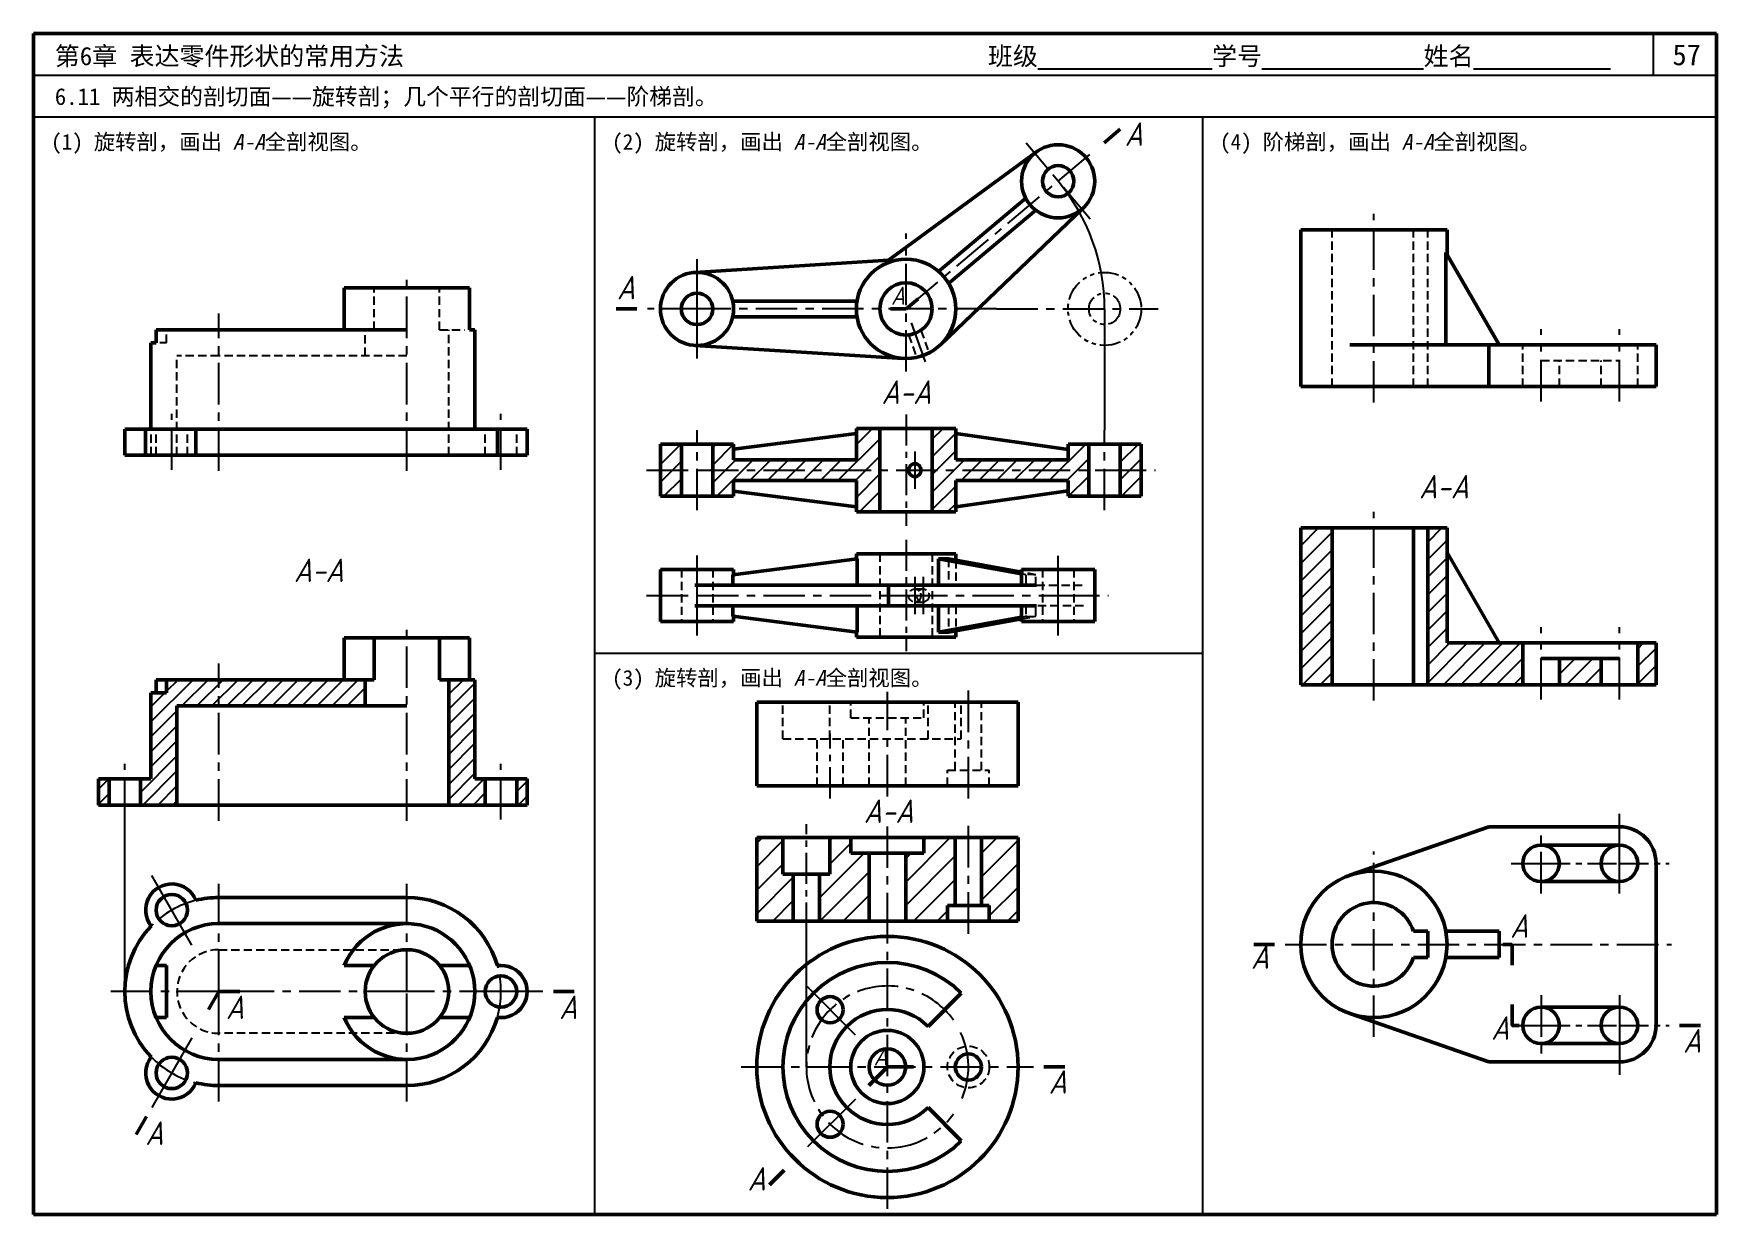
# Model space of a CAD drawing. Header units: millimetres. Extents: x 0 to 322, y 0 to 226.
import ezdxf

# ---------------------------------------------------------------- set-up
doc = ezdxf.new("R2010")
doc.units = ezdxf.units.MM
doc.header["$LTSCALE"] = 0.25
for name, pattern in [('CENTER', [50.8, 31.75, -6.35, 6.35, -6.35]), ('HIDDEN', [9.525, 6.35, -3.175]), ('PHANTOM2', [31.75, 15.875, -3.175, 3.175, -3.175, 3.175, -3.175])]:
    doc.linetypes.add(name, pattern=pattern)
for name, color, linetype in [('点画线层', 7, 'CENTER'), ('答案', 1, 'Continuous'), ('细实线层', 7, 'Continuous'), ('虚线层', 7, 'HIDDEN')]:
    doc.layers.add(name, color=color, linetype=linetype)
doc.layers.add('粗实线层', color=7, linetype='Continuous', lineweight=50)
doc.styles.get("Standard").update_dxf_attribs({"font": 'gbeitc.shx', "height": 4.5, "bigfont": 'gbcbig.shx'})
doc.styles.add('宋体', font='SimSun.ttf', dxfattribs={"height": 3.5})
doc.styles.add('宋体-斜体', font='SimSun.ttf', dxfattribs={"oblique": 15, "height": 3})

msp = doc.modelspace()

# ---------------------------------------------------------------- hatches: boundary and pattern name
at = {"layer": '答案'}
h = msp.add_hatch(dxfattribs=at)
h.set_pattern_fill('ANSI31', color=256, scale=0.75)
h.paths.add_polyline_path([(123.94, 147.44), (119.94, 147.44), (119.94, 142.44), (123.94, 142.44)])
h.paths.add_polyline_path([(123.94, 142.44), (119.94, 142.44), (119.94, 137.44), (123.94, 137.44)])
h.paths.add_polyline_path([(133.94, 147.44), (129.94, 147.44), (129.94, 142.44), (161.94, 142.44), (161.94, 150.44), (157.44, 150.44), (157.44, 144.44), (133.94, 144.44)])
h.paths.add_polyline_path([(161.94, 142.44), (129.94, 142.44), (129.94, 137.44), (133.94, 137.44), (133.94, 140.44), (157.44, 140.44), (157.44, 134.44), (161.94, 134.44)])
h.paths.add_polyline_path([(176.44, 150.44), (171.94, 150.44), (171.94, 142.44), (201.94, 142.44), (201.94, 147.44), (197.94, 147.44), (197.94, 144.44), (176.44, 144.44)])
h.paths.add_polyline_path([(176.44, 140.44), (197.94, 140.44), (197.94, 137.44), (201.94, 137.44), (201.94, 142.44), (171.94, 142.44), (171.94, 134.44), (176.44, 134.44)])
h.paths.add_polyline_path([(211.94, 147.44), (207.94, 147.44), (207.94, 142.44), (211.94, 142.44)])
h.paths.add_polyline_path([(211.94, 142.44), (207.94, 142.44), (207.94, 137.44), (211.94, 137.44)])
h = msp.add_hatch(dxfattribs=at)
h.set_pattern_fill('ANSI31', color=256, scale=0.75)
h.paths.add_polyline_path([(248.46, 131.38), (242.46, 131.38), (242.46, 101.38), (248.46, 101.38)])
h.paths.add_polyline_path([(270.46, 131.38), (266.76, 131.38), (266.76, 101.38), (284.96, 101.38), (284.96, 109.38), (270.46, 109.38)])
h.paths.add_polyline_path([(299.96, 106.38), (291.96, 106.38), (291.96, 101.38), (299.96, 101.38)])
h.paths.add_polyline_path([(310.46, 109.38), (306.96, 109.38), (306.96, 101.38), (310.46, 101.38)])
h = msp.add_hatch(dxfattribs=at)
h.set_pattern_fill('ANSI31', color=256, scale=0.64)
h.paths.add_polyline_path([(14.43, 83.34), (12.43, 83.34), (12.43, 78.34), (14.43, 78.34)])
h.paths.add_polyline_path([(27.43, 97.34), (35.43, 97.34), (35.43, 102.34), (25.43, 102.34), (25.43, 99.84), (22.43, 99.84), (22.43, 83.34), (20.43, 83.34), (20.43, 78.34), (27.43, 78.34)])
h.paths.add_polyline_path([(63.43, 102.34), (35.43, 102.34), (35.43, 97.34), (63.43, 97.34)])
h.paths.add_polyline_path([(84.43, 102.34), (79.43, 102.34), (79.43, 78.34), (86.43, 78.34), (86.43, 83.34), (84.43, 83.34)])
h.paths.add_polyline_path([(94.43, 83.34), (92.43, 83.34), (92.43, 78.34), (94.43, 78.34)])
h = msp.add_hatch(dxfattribs=at)
h.set_pattern_fill('ANSI31', color=256)
h.paths.add_polyline_path([(145.37, 65.13), (143.37, 65.13), (143.37, 72.13), (138.37, 72.13), (138.37, 56.13), (145.37, 56.13)])
h.paths.add_polyline_path([(159.87, 69.13), (156.37, 69.13), (156.37, 72.13), (152.37, 72.13), (152.37, 65.13), (150.37, 65.13), (150.37, 56.13), (159.87, 56.13)])
h.paths.add_polyline_path([(176.37, 72.13), (170.37, 72.13), (170.37, 69.13), (166.87, 69.13), (166.87, 56.13), (174.87, 56.13), (174.87, 59.13), (176.37, 59.13)])
h.paths.add_polyline_path([(188.37, 72.13), (181.37, 72.13), (181.37, 59.13), (182.87, 59.13), (182.87, 56.13), (188.37, 56.13)])

# ---------------------------------------------------------------- linework, layer by layer
at = {"lineweight": 50}
for p, q in [((322, 226), (0, 226)), ((0, 226), (0, 0)), ((322, 0), (322, 226)), ((0, 0), (322, 0))]:
    msp.add_line(p, q, dxfattribs=at)
for p, q in [((310, 218), (310, 226)), ((322, 218), (0, 218)), ((322, 210), (0, 210)), ((107.33, 210), (107.33, 0)), ((223.67, 210), (223.67, 0)), ((107.33, 107.4), (223.67, 107.4))]:
    msp.add_line(p, q)
at = {"layer": '点画线层'}
for p, q in [((202.16, 190.46), (189.94, 205.02)), ((196.05, 197.74), (203.33, 203.85)), ((166.94, 173.31), (196.05, 197.74)), ((256.46, 155.4), (256.46, 191.49)), ((166.94, 161.31), (166.94, 187.77)), ((71.43, 142.34), (71.43, 180.38)), ((35.43, 142.34), (35.43, 172.42)), ((128.29, 173.31), (117.44, 173.31)), ((184.23, 173.31), (128.29, 173.31)), ((167.42, 168.34), (169.77, 169.19)), ((167.92, 170.63), (171.11, 161.85)), ((288.46, 155.62), (288.46, 169.41)), ((303.46, 155.62), (303.46, 169.41)), ((26.43, 142.53), (26.43, 153.21)), ((89.43, 142.53), (89.43, 153.21)), ((256.46, 98.36), (256.46, 134.44)), ((168.65, 122.01), (168.65, 114.87)), ((170.19, 122.01), (170.19, 114.87)), ((117.3, 118.46), (126.94, 118.46)), ((126.94, 118.46), (163.57, 118.46)), ((163.57, 118.46), (166.94, 118.46)), ((166.94, 118.46), (196.05, 118.46)), ((196.05, 118.46), (205.66, 118.46)), ((71.43, 75.35), (71.43, 113.39)), ((35.43, 75.35), (35.43, 105.43)), ((163.37, 79.99), (163.37, 100.01)), ((178.87, 79.62), (178.87, 100.62)), ((163.37, 53.63), (163.37, 74.85)), ((288.46, 61.43), (288.46, 72.93)), ((256.46, 33.95), (256.46, 69.45)), ((35.43, 42.65), (35.43, 63.72)), ((71.43, 42.65), (71.43, 63.72)), ((163.37, 1.04), (163.37, 56.13)), ((239.47, 51.68), (313.4, 51.68)), ((35.43, 42.65), (14.51, 42.65)), ((35.43, 21.61), (35.43, 42.65)), ((71.43, 42.65), (35.43, 42.65)), ((71.43, 21.61), (71.43, 42.65)), ((89.43, 42.65), (71.43, 42.65)), ((97.46, 42.65), (89.43, 42.65)), ((288.46, 41.93), (288.46, 30.43)), ((135.42, 28.21), (191.31, 28.21))]:
    msp.add_line(p, q, dxfattribs=at)
at = {"layer": '点画线层', "ltscale": 0.75}
for p, q in [((166.94, 153.12), (166.94, 131.77)), ((166.94, 129.14), (166.94, 107.79)), ((152.41, 79.62), (152.41, 91.96))]:
    msp.add_line(p, q, dxfattribs=at)
at = {"layer": '点画线层', "ltscale": 0.7}
for p, q in [((282.71, 67.18), (288.46, 67.18)), ((288.46, 67.18), (303.46, 67.18)), ((303.46, 67.18), (312.96, 67.18)), ((282.71, 36.18), (288.46, 36.18)), ((288.46, 36.18), (303.46, 36.18)), ((303.46, 36.18), (312.96, 36.18))]:
    msp.add_line(p, q, dxfattribs=at)
at = {"layer": '点画线层'}
for centre, radius, start, end in [((35.43, 42.65), 18, 104.0329, 135.9671), ((71.43, 42.65), 18, 344.0329, 15.9671), ((163.37, 28.21), 15.5, 35.4117, 324.7183), ((35.43, 42.65), 18, 224.0329, 255.9671)]:
    msp.add_arc(centre, radius, start, end, dxfattribs=at)
at = {"layer": '答案', "linetype": 'CENTER'}
for p, q in [((184.23, 173.31), (215.16, 173.31)), ((126.94, 134.79), (126.94, 150.1)), ((204.94, 134.79), (204.94, 150.1)), ((168.65, 146), (168.65, 138.86)), ((117.3, 142.44), (126.94, 142.44)), ((126.94, 142.44), (204.94, 142.44)), ((204.94, 142.44), (214.65, 142.44)), ((288.46, 98.57), (288.46, 112.37)), ((303.46, 98.57), (303.46, 112.37)), ((17.43, 75.55), (17.43, 86.22)), ((89.43, 75.55), (89.43, 86.22)), ((178.87, 53.71), (178.87, 74.71))]:
    msp.add_line(p, q, dxfattribs=at)
at = {"layer": '答案'}
for p, q in [((204.94, 173.31), (204.94, 150.1)), ((17.43, 42.65), (17.43, 75.55)), ((147.87, 28.21), (147.87, 56.13))]:
    msp.add_line(p, q, dxfattribs=at)
at = {"layer": '答案', "lineweight": 50}
for p, q in [((133.94, 146.44), (157.44, 149.44)), ((176.44, 150.44), (157.44, 150.44)), ((157.44, 150.44), (157.44, 144.44)), ((161.94, 150.44), (161.94, 134.44)), ((162.94, 150.44), (170.94, 150.44)), ((171.94, 150.44), (171.94, 134.44)), ((176.44, 144.44), (176.44, 150.44)), ((197.94, 146.42), (176.44, 149.44)), ((133.94, 147.44), (119.94, 147.44)), ((119.94, 147.44), (119.94, 137.44)), ((123.94, 147.44), (123.94, 137.44)), ((129.94, 147.44), (129.94, 137.44)), ((133.94, 147.44), (133.94, 144.44)), ((211.94, 147.44), (197.94, 147.44)), ((197.94, 144.44), (197.94, 147.44)), ((201.94, 147.44), (201.94, 137.44)), ((207.94, 147.44), (207.94, 137.44)), ((211.94, 147.44), (211.94, 137.44)), ((157.44, 144.44), (133.94, 144.44)), ((176.44, 144.44), (197.94, 144.44)), ((133.94, 140.44), (157.44, 140.44)), ((133.94, 140.44), (133.94, 137.44)), ((157.44, 134.44), (157.44, 140.44)), ((176.44, 134.44), (176.44, 140.44)), ((197.94, 140.44), (176.44, 140.44)), ((176.44, 135.44), (197.94, 138.46)), ((197.94, 137.44), (197.94, 140.44)), ((119.94, 137.44), (133.94, 137.44)), ((157.44, 135.44), (133.94, 138.44)), ((197.94, 137.44), (211.94, 137.44)), ((157.44, 134.44), (176.44, 134.44)), ((162.94, 134.44), (170.94, 134.44)), ((242.46, 131.38), (270.46, 131.38)), ((242.46, 101.38), (242.46, 131.38)), ((248.46, 101.38), (248.46, 131.38)), ((264.06, 101.38), (264.06, 131.38)), ((266.76, 101.38), (266.76, 131.38)), ((270.46, 109.38), (270.46, 131.38)), ((280.46, 109.38), (270.46, 126.7)), ((83.43, 110.34), (59.43, 110.34)), ((59.43, 102.34), (59.43, 110.34)), ((65.18, 102.34), (65.18, 110.34)), ((77.67, 102.34), (77.67, 110.34)), ((83.43, 102.34), (83.43, 110.34)), ((270.46, 109.38), (310.46, 109.38)), ((284.96, 101.38), (284.96, 109.38)), ((288.46, 106.38), (303.46, 106.38)), ((291.96, 101.38), (291.96, 106.38)), ((299.96, 101.38), (299.96, 106.38)), ((306.96, 101.38), (306.96, 109.38)), ((310.46, 101.38), (310.46, 109.38)), ((22.43, 83.34), (22.43, 99.84)), ((25.43, 99.84), (22.43, 99.84)), ((65.18, 102.34), (23.43, 102.34)), ((23.43, 99.84), (23.43, 102.34)), ((25.43, 99.84), (25.43, 102.34)), ((63.43, 97.34), (63.43, 102.34)), ((77.67, 102.34), (84.43, 102.34)), ((79.43, 78.34), (79.43, 102.34)), ((84.43, 83.34), (84.43, 102.34)), ((242.46, 101.38), (310.46, 101.38)), ((252.46, 101.38), (260.46, 101.38)), ((71.43, 97.34), (27.43, 97.34)), ((27.43, 78.34), (27.43, 97.34)), ((12.43, 78.34), (12.43, 83.34)), ((12.43, 83.34), (22.43, 83.34)), ((14.43, 78.34), (14.43, 83.34)), ((20.43, 78.34), (20.43, 83.34)), ((94.43, 83.34), (84.43, 83.34)), ((86.43, 78.34), (86.43, 83.34)), ((92.43, 78.34), (92.43, 83.34)), ((94.43, 78.34), (94.43, 83.34)), ((12.43, 78.34), (94.43, 78.34)), ((138.37, 72.13), (188.37, 72.13)), ((138.37, 56.13), (138.37, 72.13)), ((143.37, 65.13), (143.37, 72.13)), ((152.37, 65.13), (152.37, 72.13)), ((156.37, 69.13), (156.37, 72.13)), ((170.37, 69.13), (170.37, 72.13)), ((176.37, 59.13), (176.37, 72.13)), ((181.37, 59.13), (181.37, 72.13)), ((188.37, 56.13), (188.37, 72.13)), ((156.37, 69.13), (170.37, 69.13)), ((159.87, 56.13), (159.87, 69.13)), ((166.87, 56.13), (166.87, 69.13)), ((143.37, 65.13), (152.37, 65.13)), ((145.37, 56.13), (145.37, 65.13)), ((150.37, 56.13), (150.37, 65.13)), ((174.87, 59.13), (182.87, 59.13)), ((174.87, 56.13), (174.87, 59.13)), ((182.87, 56.13), (182.87, 59.13)), ((138.37, 56.13), (188.37, 56.13))]:
    msp.add_line(p, q, dxfattribs=at)
at = {"layer": '答案', "linetype": 'CENTER', "ltscale": 0.75}
msp.add_line((147.87, 53.71), (147.87, 74.68), dxfattribs=at)
at = {"layer": '答案', "linetype": 'PHANTOM2'}
for radius in [7, 3]:
    msp.add_circle((204.94, 173.31), radius, dxfattribs=at)
at = {"layer": '答案'}
msp.add_arc((166.94, 173.31), 38, 0, 40, dxfattribs=at)
at = {"layer": '答案', "lineweight": 50}
msp.add_open_spline([(169.77, 142.44), (169.77, 142.6), (169.74, 142.77), (169.63, 143.07), (169.55, 143.21), (169.36, 143.43), (169.23, 143.53), (168.95, 143.66), (168.8, 143.69), (168.5, 143.69), (168.34, 143.66), (168.04, 143.53), (167.9, 143.43), (167.68, 143.21), (167.58, 143.07), (167.45, 142.77), (167.42, 142.6), (167.42, 142.28), (167.45, 142.11), (167.58, 141.81), (167.68, 141.67), (167.9, 141.45), (168.04, 141.35), (168.34, 141.22), (168.5, 141.19), (168.8, 141.19), (168.95, 141.22), (169.23, 141.35), (169.36, 141.45), (169.55, 141.67), (169.63, 141.81), (169.74, 142.11), (169.77, 142.28), (169.77, 142.44)], degree=3, knots=[0, 0, 0, 0, 0.47306, 0.47306, 0.946121, 0.946121, 1.419115, 1.419115, 1.892109, 1.892109, 2.365103, 2.365103, 2.838097, 2.838097, 3.311157, 3.311157, 3.784218, 3.784218, 4.257278, 4.257278, 4.730338, 4.730338, 5.203332, 5.203332, 5.676327, 5.676327, 6.149321, 6.149321, 6.622315, 6.622315, 7.095375, 7.095375, 7.568436, 7.568436, 7.568436, 7.568436], dxfattribs=at)
at = {"layer": '粗实线层'}
for p, q in [((207.92, 207.7), (204.86, 205.13)), ((163.57, 182.62), (191.91, 203.39)), ((173.16, 180.49), (189.85, 194.49)), ((200.89, 192.69), (173.51, 166.45)), ((175.09, 178.19), (191.78, 192.2)), ((242.46, 188.43), (270.46, 188.43)), ((242.46, 158.43), (242.46, 188.43)), ((270.46, 183.75), (270.46, 188.43)), ((280.46, 166.43), (270.23, 184.14)), ((270.23, 166.43), (270.23, 184.14)), ((126.5, 180.3), (163.57, 182.62)), ((83.43, 177.32), (59.43, 177.32)), ((59.43, 169.32), (59.43, 177.32)), ((83.43, 169.32), (83.43, 177.32)), ((157.56, 174.81), (133.78, 174.81)), ((169.24, 175.24), (166.94, 173.31)), ((115.44, 173.31), (111.44, 173.31)), ((157.56, 171.81), (133.78, 171.81)), ((166.94, 173.31), (163.94, 173.31)), ((35.43, 169.32), (23.43, 169.32)), ((23.43, 166.82), (23.43, 169.32)), ((71.43, 169.32), (35.43, 169.32)), ((83.43, 169.32), (84.43, 169.32)), ((84.43, 150.32), (84.43, 169.32)), ((22.43, 150.32), (22.43, 166.82)), ((23.43, 166.82), (22.43, 166.82)), ((166.35, 163.83), (126.5, 166.33)), ((251.85, 166.43), (310.46, 166.43)), ((278.46, 158.43), (278.46, 166.43)), ((310.46, 158.43), (310.46, 166.43)), ((242.46, 158.43), (310.46, 158.43)), ((21.43, 150.32), (17.43, 150.32)), ((17.43, 145.32), (17.43, 150.32)), ((31.06, 150.32), (21.43, 150.32)), ((21.43, 145.32), (21.43, 150.32)), ((31.06, 145.32), (31.06, 150.32)), ((35.43, 150.32), (31.06, 150.32)), ((71.43, 150.32), (35.43, 150.32)), ((88.73, 150.32), (71.43, 150.32)), ((88.73, 145.32), (88.73, 150.32)), ((94.43, 150.32), (88.73, 150.32)), ((94.43, 145.32), (94.43, 150.32)), ((17.43, 145.32), (21.43, 145.32)), ((21.43, 145.32), (31.06, 145.32)), ((31.06, 145.32), (35.43, 145.32)), ((35.43, 145.32), (71.43, 145.32)), ((71.43, 145.32), (88.73, 145.32)), ((88.73, 145.32), (94.43, 145.32)), ((176.44, 126.46), (157.44, 126.46)), ((157.44, 126.46), (157.44, 125.46)), ((176.44, 126.46), (176.44, 125.23)), ((133.94, 123.46), (119.94, 123.46)), ((119.94, 123.46), (119.94, 113.46)), ((133.78, 122.44), (157.56, 125.47)), ((133.78, 120.46), (133.78, 122.44)), ((133.94, 123.46), (133.94, 122.46)), ((157.56, 125.47), (157.56, 120.46)), ((189.05, 122.58), (173.16, 125.47)), ((173.16, 120.46), (173.16, 125.47)), ((189.05, 122.93), (175.09, 125.47)), ((203.05, 123.46), (189.05, 123.46)), ((189.05, 123.46), (189.05, 120.46)), ((203.05, 123.46), (203.05, 113.46)), ((163.57, 120.46), (126.5, 120.46)), ((163.57, 120.46), (163.57, 116.46)), ((191.91, 120.46), (163.57, 120.46)), ((126.5, 116.46), (163.57, 116.46)), ((133.78, 114.48), (133.78, 116.46)), ((157.56, 116.46), (157.56, 111.44)), ((163.57, 116.46), (191.91, 116.46)), ((173.16, 111.44), (173.16, 116.46)), ((189.05, 116.46), (189.05, 113.46)), ((119.94, 113.46), (133.94, 113.46)), ((157.56, 111.44), (133.78, 114.48)), ((133.94, 114.46), (133.94, 113.46)), ((173.16, 111.44), (189.05, 114.33)), ((175.09, 111.44), (189.05, 113.98)), ((189.05, 113.46), (203.05, 113.46)), ((157.44, 111.46), (157.44, 110.46)), ((157.44, 110.46), (176.44, 110.46)), ((176.44, 111.69), (176.44, 110.46)), ((138.37, 98.04), (188.37, 98.04)), ((138.37, 82.04), (138.37, 98.04)), ((188.37, 82.04), (188.37, 98.04)), ((138.37, 82.04), (188.37, 82.04)), ((278.46, 74.18), (251.85, 64.9)), ((278.46, 74.18), (303.46, 74.18)), ((288.46, 70.68), (303.46, 70.68)), ((310.46, 36.18), (310.46, 67.18)), ((288.46, 63.68), (303.46, 63.68)), ((35.43, 60.65), (71.43, 60.65)), ((35.43, 55.65), (71.43, 55.65)), ((237.47, 51.68), (233.47, 51.68)), ((264.06, 54.18), (266.76, 54.18)), ((266.76, 49.18), (266.76, 54.18)), ((280.46, 54.18), (270.23, 54.18)), ((280.46, 49.18), (280.46, 54.18)), ((282.96, 51.68), (281.16, 51.68)), ((282.96, 51.68), (282.96, 47.68)), ((264.06, 49.18), (266.76, 49.18)), ((280.46, 49.18), (270.23, 49.18)), ((25.43, 47.65), (23.43, 47.65)), ((25.43, 37.65), (25.43, 47.65)), ((65.18, 47.65), (59.43, 47.65)), ((83.43, 47.65), (77.67, 47.65)), ((35.43, 42.65), (33.43, 39.19)), ((35.43, 42.65), (39.43, 42.65)), ((99.46, 42.65), (103.46, 42.65)), ((171.15, 35.98), (177.51, 42.35)), ((282.96, 40.18), (282.96, 36.18)), ((288.46, 39.68), (303.46, 39.68)), ((25.43, 37.65), (23.43, 37.65)), ((65.18, 37.65), (59.43, 37.65)), ((83.43, 37.65), (77.67, 37.65)), ((278.46, 29.18), (251.85, 38.46)), ((282.96, 36.18), (284.26, 36.18)), ((318.96, 36.18), (314.96, 36.18)), ((288.46, 32.68), (303.46, 32.68)), ((71.43, 29.65), (35.43, 29.65)), ((278.46, 29.18), (303.46, 29.18)), ((163.37, 28.21), (159.83, 24.67)), ((163.37, 28.21), (168.37, 28.21)), ((193.31, 28.21), (197.31, 28.21)), ((71.43, 24.65), (35.43, 24.65)), ((171.15, 20.43), (177.51, 14.06)), ((21.62, 18.74), (19.62, 15.28)), ((143.61, 8.45), (140.78, 5.62))]:
    msp.add_line(p, q, dxfattribs=at)
for centre, radius in [((196.05, 197.74), 7), ((196.05, 197.74), 3), ((166.94, 173.31), 9.5), ((126.94, 173.31), 7), ((166.94, 173.31), 5), ((126.94, 173.31), 3), ((288.46, 67.18), 3.5), ((303.46, 67.18), 3.5), ((256.46, 51.68), 14), ((26.43, 58.24), 3), ((163.37, 28.21), 25), ((71.43, 42.65), 8), ((89.43, 42.65), 3), ((152.41, 39.17), 2.5), ((288.46, 36.18), 3.5), ((303.46, 36.18), 3.5), ((163.37, 28.21), 7), ((26.43, 27.06), 3), ((163.37, 28.21), 3.5), ((178.87, 28.21), 2.5), ((152.41, 17.25), 2.5)]:
    msp.add_circle(centre, radius, dxfattribs=at)
for centre, radius, start, end in [((303.46, 67.18), 7, 360, 90), ((26.43, 58.24), 5, 22.0164, 217.9836), ((35.43, 42.65), 18, 90, 104.0329), ((71.43, 42.65), 18, 15.9671, 90), ((256.46, 51.68), 8, 18.21, 341.79), ((35.43, 42.65), 18, 135.9671, 224.0329), ((35.43, 42.65), 13, 90, 270), ((71.43, 42.65), 13, 202.6199, 157.3801), ((89.43, 42.65), 5, 262.0164, 97.9836), ((163.37, 28.21), 20, 45, 315), ((163.37, 28.21), 11, 45, 315), ((71.43, 42.65), 18, 270, 344.0329), ((303.46, 36.18), 7, 270, 360), ((26.43, 27.06), 5, 142.0164, 337.9836), ((35.43, 42.65), 18, 255.9671, 270)]:
    msp.add_arc(centre, radius, start, end, dxfattribs=at)
for centre, major_axis, start_param, end_param in [((166.94, 126.78), (9.5, -1.02), 5.436049, 5.753166), ((166.94, 110.13), (9.5, 1.02), 0.53002, 0.847136)]:
    msp.add_ellipse(centre, major_axis=major_axis, ratio=0.08867, start_param=start_param, end_param=end_param, dxfattribs=at)
at = {"layer": '细实线层'}
for p, q in [((126.94, 163.81), (126.94, 182.81)), ((126.94, 110.81), (126.94, 126.12)), ((196.05, 110.81), (196.05, 126.05)), ((31.43, 78.34), (75.43, 78.34)), ((303.46, 61.43), (303.46, 76.68)), ((30.3, 51.53), (22.62, 64.83)), ((159.37, 56.13), (167.37, 56.13)), ((157.24, 34.33), (148.06, 43.52)), ((303.46, 41.93), (303.46, 26.68)), ((30.3, 33.77), (22.62, 20.47)), ((157.24, 22.08), (148.06, 12.9))]:
    msp.add_line(p, q, dxfattribs=at)
msp.add_arc((163.37, 28.21), 15.5, 337.1635, 25.236, dxfattribs=at)
at = {"layer": '虚线层'}
for p, q in [((248.46, 158.43), (248.46, 188.43)), ((264.06, 158.43), (264.06, 188.43)), ((266.76, 158.43), (266.76, 188.43)), ((65.18, 169.32), (65.18, 177.32)), ((77.67, 169.32), (77.67, 177.32)), ((25.43, 166.82), (25.43, 169.32)), ((63.43, 164.32), (63.43, 169.32)), ((77.67, 169.32), (82.48, 169.32)), ((79.43, 145.32), (79.43, 169.32)), ((167.42, 168.34), (168.99, 164.04)), ((169.77, 169.19), (171.34, 164.89)), ((25.43, 166.82), (24.17, 166.82)), ((35.43, 164.32), (27.43, 164.32)), ((27.43, 145.32), (27.43, 164.32)), ((71.43, 164.32), (35.43, 164.32)), ((284.96, 158.43), (284.96, 166.43)), ((306.96, 158.43), (306.96, 166.43)), ((288.46, 163.43), (303.46, 163.43)), ((291.96, 158.43), (291.96, 163.43)), ((299.96, 158.43), (299.96, 163.43)), ((22.49, 145.32), (22.49, 150.32)), ((23.43, 145.32), (23.43, 150.32)), ((29.43, 145.32), (29.43, 150.32)), ((86.43, 145.32), (86.43, 150.32)), ((92.43, 145.32), (92.43, 150.32)), ((161.94, 126.46), (161.94, 110.46)), ((171.94, 126.46), (171.94, 110.46)), ((123.94, 123.46), (123.94, 113.46)), ((129.94, 123.46), (129.94, 113.46)), ((175.09, 125.47), (175.09, 120.46)), ((176.44, 125.23), (176.44, 120.46)), ((191.78, 122.43), (189.05, 122.93)), ((189.85, 122.43), (189.05, 122.58)), ((189.85, 122.43), (189.85, 120.46)), ((191.78, 120.46), (191.78, 122.43)), ((193.05, 123.46), (193.05, 113.46)), ((199.05, 123.46), (199.05, 113.46)), ((168.65, 119.71), (170.19, 119.71)), ((191.91, 120.46), (200.89, 120.46)), ((168.65, 117.21), (170.19, 117.21)), ((175.09, 116.46), (175.09, 111.44)), ((176.44, 116.46), (176.44, 111.69)), ((189.85, 116.46), (189.85, 114.48)), ((191.78, 114.48), (191.78, 116.46)), ((200.89, 116.46), (191.91, 116.46)), ((189.05, 114.33), (189.85, 114.48)), ((189.05, 113.98), (191.78, 114.48)), ((143.37, 91.04), (143.37, 98.04)), ((152.37, 91.04), (152.37, 98.04)), ((156.37, 95.04), (156.37, 98.04)), ((170.37, 95.04), (170.37, 98.04)), ((171.15, 91.04), (171.15, 98.04)), ((176.37, 85.04), (176.37, 98.04)), ((177.51, 91.04), (177.51, 98.04)), ((181.37, 85.04), (181.37, 98.04)), ((156.37, 95.04), (170.37, 95.04)), ((159.87, 82.04), (159.87, 95.04)), ((166.87, 82.04), (166.87, 95.04)), ((143.37, 91.04), (177.51, 91.04)), ((149.91, 82.04), (149.91, 91.04)), ((154.91, 82.04), (154.91, 91.04)), ((174.87, 85.04), (182.87, 85.04)), ((174.87, 82.04), (174.87, 85.04)), ((182.87, 82.04), (182.87, 85.04)), ((35.43, 50.65), (71.43, 50.65)), ((71.43, 34.65), (35.43, 34.65))]:
    msp.add_line(p, q, dxfattribs=at)
msp.add_circle((178.87, 28.21), 4, dxfattribs=at)
msp.add_arc((35.43, 42.65), 8, 90, 270, dxfattribs=at)
for centre, major_axis, start_param, end_param in [((196.05, 121.48), (7, -0.75), 2.237054, 2.668975), ((196.05, 115.43), (7, 0.75), 3.61421, 4.046131)]:
    msp.add_ellipse(centre, major_axis=major_axis, ratio=0.08867, start_param=start_param, end_param=end_param, dxfattribs=at)
for points, knots in [([(169.77, 118.46), (169.77, 118.61), (169.74, 118.78), (169.63, 119.09), (169.55, 119.23), (169.36, 119.45), (169.23, 119.55), (168.95, 119.67), (168.8, 119.71), (168.5, 119.71), (168.34, 119.67), (168.04, 119.55), (167.9, 119.45), (167.68, 119.23), (167.58, 119.09), (167.45, 118.78), (167.42, 118.61), (167.42, 118.3), (167.45, 118.13), (167.58, 117.82), (167.68, 117.68), (167.9, 117.46), (168.04, 117.37), (168.34, 117.24), (168.5, 117.21), (168.8, 117.21), (168.95, 117.24), (169.23, 117.37), (169.36, 117.46), (169.55, 117.68), (169.63, 117.82), (169.74, 118.13), (169.77, 118.3), (169.77, 118.46)], [0, 0, 0, 0, 0.47306, 0.47306, 0.946121, 0.946121, 1.419115, 1.419115, 1.892109, 1.892109, 2.365103, 2.365103, 2.838097, 2.838097, 3.311157, 3.311157, 3.784218, 3.784218, 4.257278, 4.257278, 4.730338, 4.730338, 5.203332, 5.203332, 5.676327, 5.676327, 6.149321, 6.149321, 6.622315, 6.622315, 7.095375, 7.095375, 7.568436, 7.568436, 7.568436, 7.568436]), ([(171.34, 118.46), (171.34, 118.61), (171.31, 118.78), (171.19, 119.09), (171.11, 119.23), (170.91, 119.45), (170.78, 119.55), (170.49, 119.67), (170.34, 119.71), (170.04, 119.71), (169.88, 119.67), (169.59, 119.55), (169.45, 119.45), (169.24, 119.23), (169.14, 119.09), (169.02, 118.78), (168.99, 118.61), (168.99, 118.3), (169.02, 118.13), (169.14, 117.82), (169.24, 117.68), (169.45, 117.46), (169.59, 117.37), (169.88, 117.24), (170.04, 117.21), (170.34, 117.21), (170.49, 117.24), (170.78, 117.37), (170.91, 117.46), (171.11, 117.68), (171.19, 117.82), (171.31, 118.13), (171.34, 118.3), (171.34, 118.46)], [0, 0, 0, 0, 0.471448, 0.471448, 0.942896, 0.942896, 1.41434, 1.41434, 1.885783, 1.885783, 2.357227, 2.357227, 2.82867, 2.82867, 3.300118, 3.300118, 3.771567, 3.771567, 4.243015, 4.243015, 4.714463, 4.714463, 5.185906, 5.185906, 5.65735, 5.65735, 6.128793, 6.128793, 6.600237, 6.600237, 7.071685, 7.071685, 7.543133, 7.543133, 7.543133, 7.543133])]:
    msp.add_open_spline(points, degree=3, knots=knots, dxfattribs=at)

# ---------------------------------------------------------------- texts
at = {"style": '宋体'}
for s, height, p in [('第6章 表达零件形状的常用方法', 3.5, (4.05, 219.96)), ('班级%%U              %%U学号%%U             %%U姓名%%U           ', 3.5, (182.61, 219.96)), ('57', 4, (313.6, 219.96)), ('6.11 两相交的剖切面——旋转剖；几个平行的剖切面——阶梯剖。', 3.2, (4.05, 212.36)), ('(1) 旋转剖，画出    全剖视图。', 3, (3.33, 203.79)), ('(2) 旋转剖，画出    全剖视图。', 3, (110.67, 203.79)), ('(4) 阶梯剖，画出    全剖视图。', 3, (227, 203.79)), ('(3) 旋转剖，画出    全剖视图。', 3, (110.67, 101.19))]:
    msp.add_text(s, height=height, dxfattribs=at).set_placement(p)
at = {"style": '宋体-斜体', "oblique": 15}
for p in [(38.11, 203.79), (145.45, 203.79), (261.78, 203.79), (145.45, 101.19)]:
    msp.add_text('A-A', height=3, dxfattribs=at).set_placement(p)
at = {"layer": '细实线层'}
for s, height, p in [('A', 4.5, (208.8, 204.52)), ('A', 4.5, (111.63, 175.15)), ('A', 3.5, (164.05, 174.1)), ('A-A', 4.5, (162.25, 155.13)), ('A-A', 4.5, (265.12, 137.03)), ('A-A', 4.5, (49.81, 121.04)), ('A-A', 4.5, (158.85, 74.92)), ('A', 4.5, (282.55, 52.95)), ('A', 4.5, (232.96, 47)), ('A', 4.5, (36.8, 37.39)), ('A', 4.5, (100.57, 37.39)), ('A', 4.5, (278.91, 33.42)), ('A', 4.5, (315.65, 30.97)), ('A', 3.5, (160.74, 28.51)), ('A', 4.5, (194.25, 23.1)), ('A', 4.5, (21.38, 13.29)), ('A', 4.5, (136.64, 4.55))]:
    msp.add_text(s, height=height, dxfattribs=at).set_placement(p)

doc.saveas('drawing.dxf')
